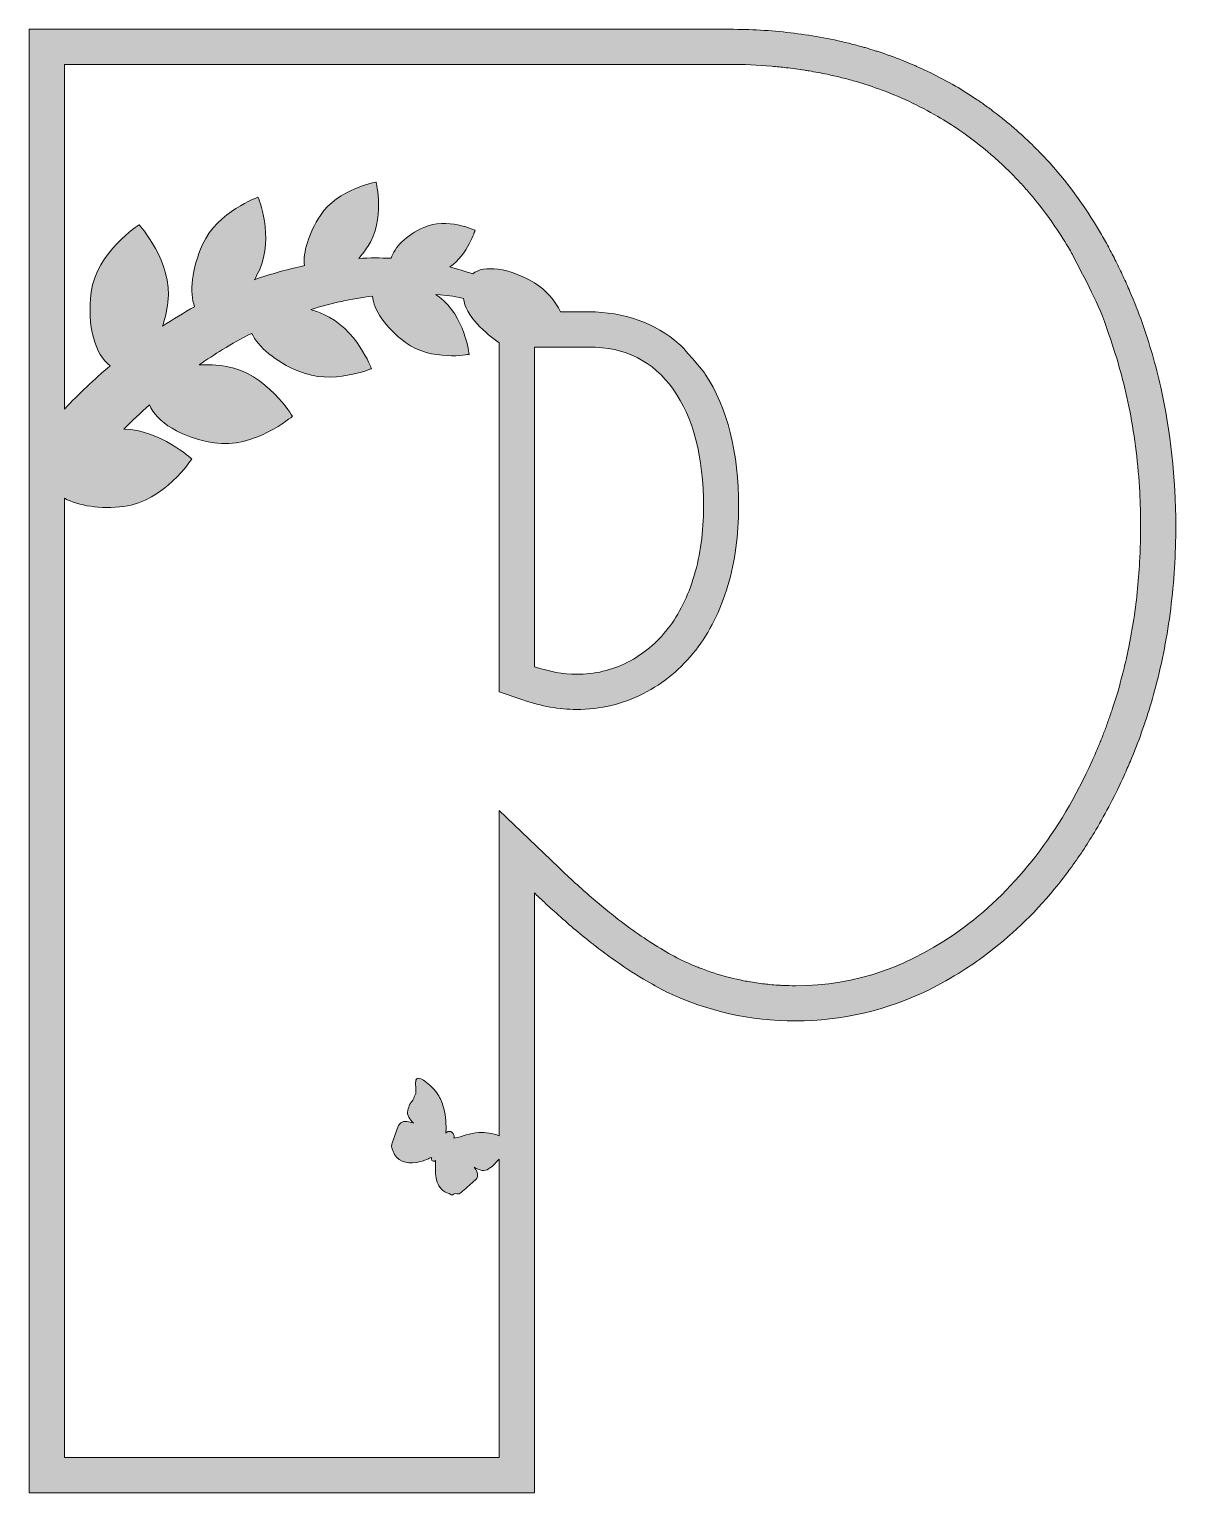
# Model space of a CAD drawing. Header units: millimetres. Extents: x 27 to 674, y -306 to -44.
# Drawn here: x 574.2 to 673.8, y -305.7 to -178.7 of the extents above; entities that cross this region are included whole.
import ezdxf

# ---------------------------------------------------------------- set-up
doc = ezdxf.new("R2010")
doc.units = ezdxf.units.MM
doc.header["$MEASUREMENT"] = 0
doc.layers.add('Layer 1', color=7, linetype='Continuous')

msp = doc.modelspace()

# ---------------------------------------------------------------- hatches: boundary and pattern name
at = {"layer": 'Layer 1'}
h = msp.add_hatch(color=1, dxfattribs=at)
h.dxf.hatch_style = 2
edge = h.paths.add_edge_path()
edge.add_spline(control_points=[(672.46, -209.8), (672.03, -207.88), (671.48, -206.01), (670.84, -204.19), (670.51, -203.28), (670.16, -202.38), (669.78, -201.5), (669.59, -201.05), (669.39, -200.61), (669.19, -200.18), (668.99, -199.74), (668.78, -199.3), (668.56, -198.87), (668.35, -198.45), (668.13, -198.03), (667.91, -197.62), (667.69, -197.21), (667.46, -196.8), (667.23, -196.41), (665.84, -194.02), (664.26, -191.87), (662.49, -189.97), (662.22, -189.69), (661.95, -189.41), (661.68, -189.14), (661.6, -189.05), (661.52, -188.98), (661.44, -188.9), (661.23, -188.69), (661.03, -188.5), (660.82, -188.3), (660.74, -188.22), (660.66, -188.15), (660.58, -188.07), (660.01, -187.55), (659.44, -187.05), (658.85, -186.58), (658.76, -186.51), (658.67, -186.44), (658.59, -186.37), (658.37, -186.19), (658.15, -186.02), (657.92, -185.86), (657.83, -185.79), (657.75, -185.72), (657.66, -185.65), (657.35, -185.43), (657.05, -185.21), (656.74, -185), (656.64, -184.93), (656.54, -184.87), (656.44, -184.8), (655.85, -184.41), (655.25, -184.02), (654.63, -183.67), (653.91, -183.25), (653.18, -182.86), (652.43, -182.49), (652.09, -182.33), (651.75, -182.17), (651.41, -182.02), (651.31, -181.98), (651.21, -181.93), (651.11, -181.89), (650.86, -181.78), (650.6, -181.67), (650.34, -181.56), (650.24, -181.52), (650.14, -181.48), (650.04, -181.44), (649.34, -181.16), (648.64, -180.91), (647.92, -180.67), (647.81, -180.64), (647.71, -180.61), (647.6, -180.57), (647.33, -180.49), (647.07, -180.41), (646.8, -180.33), (646.69, -180.3), (646.58, -180.27), (646.47, -180.24), (646.11, -180.14), (645.74, -180.04), (645.37, -179.95), (644.55, -179.75), (643.72, -179.57), (642.87, -179.42), (642.03, -179.27), (641.18, -179.14), (640.32, -179.04), (638.6, -178.84), (636.84, -178.74), (635.04, -178.74), (635.04, -178.74), (574.24, -178.74), (574.24, -178.74), (574.24, -178.74), (574.24, -273.84), (574.24, -273.84), (574.24, -273.84), (574.24, -305.74), (574.24, -305.74), (574.24, -305.74), (618.09, -305.74), (618.09, -305.74), (618.09, -305.74), (618.09, -275.26), (618.09, -275.26), (618.09, -275.26), (618.09, -253.68), (618.09, -253.68), (618.35, -253.93), (618.6, -254.17), (618.86, -254.41), (619.11, -254.65), (619.37, -254.88), (619.62, -255.11), (620.12, -255.57), (620.63, -256.02), (621.12, -256.44), (621.62, -256.87), (622.11, -257.28), (622.6, -257.67), (622.84, -257.87), (623.09, -258.06), (623.33, -258.25), (623.81, -258.62), (624.29, -258.98), (624.76, -259.32), (625.71, -260.01), (626.65, -260.62), (627.56, -261.17), (628.25, -261.58), (628.92, -261.95), (629.59, -262.29), (633.1, -263.96), (636.82, -264.79), (640.76, -264.79), (644.78, -264.79), (648.62, -263.9), (652.3, -262.11), (653.3, -261.62), (654.29, -261.06), (655.26, -260.44), (655.91, -260.03), (656.56, -259.58), (657.19, -259.11), (659.39, -257.48), (661.4, -255.56), (663.22, -253.37), (663.73, -252.74), (664.24, -252.09), (664.73, -251.41), (665.46, -250.4), (666.15, -249.34), (666.82, -248.22), (667.7, -246.74), (668.52, -245.16), (669.28, -243.49), (669.46, -243.08), (669.64, -242.66), (669.82, -242.25), (670.17, -241.42), (670.5, -240.57), (670.8, -239.72), (670.95, -239.3), (671.1, -238.87), (671.24, -238.44), (671.52, -237.58), (671.77, -236.7), (672.01, -235.82), (672.59, -233.62), (673.03, -231.35), (673.32, -229.02), (673.61, -226.69), (673.76, -224.3), (673.76, -221.85), (673.76, -217.64), (673.32, -213.63), (672.46, -209.8)], knot_values=[0, 0, 0, 0, 1, 1, 1, 2, 2, 2, 3, 3, 3, 4, 4, 4, 5, 5, 5, 6, 6, 6, 7, 7, 7, 8, 8, 8, 9, 9, 9, 10, 10, 10, 11, 11, 11, 12, 12, 12, 13, 13, 13, 14, 14, 14, 15, 15, 15, 16, 16, 16, 17, 17, 17, 18, 18, 18, 19, 19, 19, 20, 20, 20, 21, 21, 21, 22, 22, 22, 23, 23, 23, 24, 24, 24, 25, 25, 25, 26, 26, 26, 27, 27, 27, 28, 28, 28, 29, 29, 29, 30, 30, 30, 31, 31, 31, 32, 32, 32, 33, 33, 33, 34, 34, 34, 35, 35, 35, 36, 36, 36, 37, 37, 37, 38, 38, 38, 39, 39, 39, 40, 40, 40, 41, 41, 41, 42, 42, 42, 43, 43, 43, 44, 44, 44, 45, 45, 45, 46, 46, 46, 47, 47, 47, 48, 48, 48, 49, 49, 49, 50, 50, 50, 51, 51, 51, 52, 52, 52, 53, 53, 53, 54, 54, 54, 55, 55, 55, 56, 56, 56, 57, 57, 57, 58, 58, 58, 59, 59, 59, 60, 60, 60, 60], degree=3, periodic=1)
edge = h.paths.add_edge_path()
edge.add_spline(control_points=[(670.69, -223.23), (670.68, -223.68), (670.67, -224.14), (670.64, -224.59), (670.6, -225.5), (670.53, -226.39), (670.45, -227.28), (670.36, -228.17), (670.25, -229.05), (670.12, -229.92), (669.98, -230.79), (669.83, -231.65), (669.65, -232.5), (669.54, -233.07), (669.41, -233.63), (669.27, -234.19), (669.24, -234.33), (669.2, -234.47), (669.17, -234.61), (669.02, -235.16), (668.88, -235.72), (668.72, -236.27), (668.58, -236.74), (668.43, -237.2), (668.28, -237.66), (668.23, -237.81), (668.18, -237.95), (668.13, -238.09), (668.02, -238.42), (667.91, -238.74), (667.79, -239.06), (667.74, -239.22), (667.68, -239.37), (667.62, -239.53), (667.5, -239.85), (667.37, -240.17), (667.25, -240.48), (667.19, -240.62), (667.13, -240.76), (667.08, -240.9), (666.89, -241.35), (666.7, -241.79), (666.5, -242.23), (663.7, -248.41), (659.96, -253.26), (655.38, -256.66), (650.77, -260.08), (645.99, -261.74), (640.76, -261.74), (640.76, -261.74), (640.76, -261.74), (640.75, -261.74), (640.38, -261.74), (640.01, -261.73), (639.64, -261.71), (639.51, -261.71), (639.39, -261.7), (639.27, -261.69), (639.01, -261.68), (638.75, -261.66), (638.49, -261.63), (638.3, -261.61), (638.1, -261.59), (637.9, -261.57), (637.66, -261.54), (637.43, -261.51), (637.19, -261.47), (636.97, -261.43), (636.74, -261.39), (636.52, -261.35), (636.43, -261.34), (636.34, -261.32), (636.25, -261.3), (635.45, -261.14), (634.65, -260.94), (633.88, -260.7), (633.88, -260.7), (633.87, -260.7), (633.87, -260.7), (633.47, -260.57), (633.07, -260.43), (632.67, -260.28), (632.55, -260.23), (632.43, -260.19), (632.31, -260.14), (632.16, -260.09), (632.02, -260.03), (631.88, -259.97), (631.56, -259.83), (631.24, -259.7), (630.93, -259.55), (629.7, -258.93), (628.43, -258.17), (627.12, -257.26), (626.46, -256.8), (625.79, -256.31), (625.12, -255.78), (624.66, -255.42), (624.21, -255.05), (623.74, -254.67), (623.51, -254.48), (623.28, -254.28), (623.05, -254.08), (622.12, -253.28), (621.17, -252.41), (620.2, -251.48), (620.2, -251.48), (615.04, -246.52), (615.04, -246.52), (615.04, -246.52), (615.04, -253.68), (615.04, -253.68), (615.04, -253.68), (615.04, -274.76), (615.04, -274.76), (614.47, -274.55), (613.87, -274.46), (613.28, -274.48), (612.48, -274.52), (611.84, -274.83), (611.1, -274.98), (611.15, -274.86), (611.15, -274.72), (611.05, -274.57), (610.94, -274.41), (610.75, -274.34), (610.58, -274.4), (610.5, -274.43), (610.44, -274.47), (610.4, -274.53), (610.41, -274.43), (610.42, -274.33), (610.42, -274.23), (610.44, -273.53), (610.36, -272.83), (610.15, -272.13), (610.03, -271.74), (609.86, -271.38), (609.62, -271.04), (609.33, -270.64), (608.97, -270.31), (608.58, -270.01), (608.44, -269.91), (608.27, -269.84), (608.1, -269.78), (607.95, -269.73), (607.84, -269.79), (607.81, -269.94), (607.78, -270.08), (607.75, -270.22), (607.78, -270.36), (607.81, -270.52), (607.8, -270.67), (607.79, -270.82), (607.79, -270.88), (607.8, -270.95), (607.79, -271.01), (607.79, -271.05), (607.79, -271.1), (607.77, -271.15), (607.7, -271.3), (607.63, -271.45), (607.56, -271.61), (607.54, -271.65), (607.52, -271.71), (607.49, -271.75), (607.42, -271.84), (607.33, -271.92), (607.28, -272.03), (607.21, -272.19), (607.14, -272.37), (607.1, -272.55), (606.99, -272.99), (607.26, -273.34), (607.61, -273.66), (607.23, -273.54), (606.78, -273.42), (606.5, -273.64), (606.33, -273.76), (606.26, -273.96), (606.19, -274.15), (606.19, -274.15), (605.75, -275.39), (605.75, -275.39), (605.72, -275.49), (605.69, -275.59), (605.7, -275.7), (605.7, -275.76), (605.72, -275.83), (605.75, -275.89), (605.76, -275.94), (605.78, -276), (605.8, -276.05), (606.13, -276.99), (606.96, -277.22), (607.85, -277.08), (608.18, -277.03), (608.5, -276.92), (608.81, -276.8), (608.91, -276.76), (609.04, -276.66), (609.18, -276.64), (609.15, -276.68), (609.14, -276.73), (609.15, -276.79), (609.16, -276.87), (609.21, -276.94), (609.3, -276.95), (609.33, -276.96), (609.36, -276.96), (609.39, -276.96), (609.41, -276.96), (609.43, -276.95), (609.45, -276.94), (609.47, -276.93), (609.48, -276.92), (609.5, -276.91), (609.54, -277.12), (609.51, -277.39), (609.5, -277.52), (609.49, -277.99), (609.51, -278.49), (609.73, -278.95), (609.82, -279.15), (609.96, -279.37), (610.15, -279.51), (610.36, -279.68), (610.63, -279.72), (610.86, -279.87), (611, -279.96), (611.03, -279.81), (611.14, -279.79), (611.27, -279.75), (611.42, -279.82), (611.55, -279.79), (611.62, -279.78), (611.67, -279.73), (611.72, -279.69), (612.09, -279.36), (612.46, -279.04), (612.83, -278.71), (612.97, -278.59), (613.12, -278.46), (613.16, -278.28), (613.21, -278.01), (613.04, -277.73), (612.87, -277.48), (612.95, -277.6), (613.38, -277.74), (613.53, -277.76), (613.74, -277.8), (613.95, -277.75), (614.11, -277.63), (614.32, -277.49), (614.55, -277.35), (614.7, -277.14), (614.77, -277.05), (614.85, -276.98), (614.93, -276.9), (614.96, -276.87), (615, -276.83), (615.04, -276.8), (615.04, -276.8), (615.04, -302.69), (615.04, -302.69), (615.04, -302.69), (577.29, -302.69), (577.29, -302.69), (577.29, -302.69), (577.29, -273.87), (577.29, -273.87), (577.29, -273.87), (577.29, -219.44), (577.29, -219.44), (578.54, -220.1), (580.42, -220.4), (582.46, -220.14), (585.94, -219.71), (588.35, -216.03), (588.35, -216.03), (588.35, -216.03), (585.61, -213.5), (582.45, -213.44), (583.18, -212.71), (583.92, -212), (584.67, -211.32), (585.24, -212.81), (587.47, -214.18), (590.29, -214.63), (593.75, -215.19), (597.09, -212.32), (597.09, -212.32), (597.09, -212.32), (594.82, -208.55), (591.36, -208), (590.54, -207.87), (589.74, -207.83), (589, -207.86), (589.66, -207.4), (590.33, -206.95), (591.02, -206.53), (591.84, -206.03), (592.69, -205.56), (593.55, -205.13), (594.1, -206.29), (595.62, -207.57), (597.63, -208.42), (600.54, -209.66), (603.95, -208.18), (603.95, -208.18), (603.95, -208.18), (602.65, -204.69), (599.75, -203.46), (599.39, -203.3), (599.03, -203.17), (598.67, -203.06), (600.43, -202.51), (602.22, -202.11), (604.04, -201.89), (604.1, -203.06), (605.18, -204.65), (606.89, -205.91), (609.14, -207.58), (612.42, -206.95), (612.42, -206.95), (612.42, -206.95), (612.07, -203.63), (609.82, -201.96), (609.72, -201.89), (609.62, -201.82), (609.53, -201.75), (610.6, -201.84), (610.9, -201.84), (611.95, -202.09), (612, -203.53), (613.98, -205.23), (615.04, -205.96), (615.04, -205.96), (615.04, -206.31), (615.04, -206.31), (615.04, -206.31), (615.04, -234.05), (615.04, -234.05), (615.04, -234.05), (615.04, -236.22), (615.04, -236.22), (615.04, -236.22), (617.1, -236.93), (617.1, -236.93), (618.71, -237.48), (620.27, -237.76), (621.73, -237.76), (623.81, -237.76), (625.77, -237.3), (627.56, -236.38), (629.32, -235.49), (630.84, -234.22), (632.09, -232.62), (633.29, -231.07), (634.23, -229.19), (634.88, -227.02), (635.5, -224.94), (635.82, -222.63), (635.82, -220.18), (635.82, -215.45), (634.84, -211.58), (632.92, -208.66), (632.98, -208.64), (630.73, -206.04), (630.66, -206.05), (628.54, -204.22), (625.88, -203.26), (622.83, -203.26), (622.83, -203.26), (620.36, -203.26), (620.36, -203.26), (619.88, -202.35), (619.16, -201.37), (618.1, -200.74), (615.93, -199.45), (613.67, -199.15), (612.74, -199.97), (612.09, -199.74), (611.42, -199.54), (610.75, -199.36), (612.32, -198.28), (612.94, -196.18), (612.94, -196.18), (612.94, -196.18), (610.47, -195.03), (608.48, -195.93), (606.97, -196.61), (605.9, -197.68), (605.67, -198.61), (604.73, -198.57), (603.79, -198.57), (602.85, -198.62), (603.12, -198.31), (603.38, -197.97), (603.62, -197.6), (605.16, -195.26), (604.35, -192.01), (604.35, -192.01), (604.35, -192.01), (601.05, -192.55), (599.51, -194.89), (598.48, -196.46), (597.99, -198.11), (598.13, -199.25), (596.67, -199.56), (595.22, -199.97), (593.79, -200.47), (593.94, -200.2), (594.08, -199.92), (594.22, -199.63), (595.51, -196.75), (594.11, -193.31), (594.11, -193.31), (594.11, -193.31), (590.59, -194.53), (589.29, -197.41), (588.34, -199.52), (588.12, -201.61), (588.6, -202.81), (587.65, -203.34), (586.72, -203.9), (585.81, -204.5), (586.02, -203.86), (586.19, -203.17), (586.28, -202.43), (586.74, -198.96), (583.78, -195.7), (583.78, -195.7), (583.78, -195.7), (580.08, -198.08), (579.62, -201.56), (579.24, -204.45), (579.96, -207.02), (581.27, -207.94), (579.88, -209.12), (578.55, -210.38), (577.29, -211.69), (577.29, -211.69), (577.29, -181.78), (577.29, -181.78), (577.29, -181.78), (635.04, -181.78), (635.04, -181.78), (636.28, -181.78), (637.5, -181.84), (638.7, -181.94), (639.12, -181.98), (639.54, -182.02), (639.95, -182.07), (640.49, -182.13), (641.02, -182.21), (641.55, -182.29), (641.68, -182.31), (641.81, -182.33), (641.94, -182.35), (642.46, -182.44), (642.98, -182.54), (643.5, -182.64), (643.69, -182.69), (643.88, -182.73), (644.07, -182.78), (644.26, -182.82), (644.46, -182.86), (644.65, -182.91), (645.02, -183), (645.39, -183.1), (645.76, -183.2), (646.5, -183.41), (647.23, -183.65), (647.95, -183.9), (649.74, -184.55), (651.46, -185.35), (653.1, -186.3), (653.75, -186.68), (654.39, -187.08), (655.01, -187.51), (655.95, -188.16), (656.86, -188.86), (657.74, -189.62), (658.03, -189.87), (658.32, -190.13), (658.6, -190.39), (659.17, -190.92), (659.72, -191.47), (660.26, -192.05), (660.53, -192.34), (660.79, -192.63), (661.05, -192.94), (661.83, -193.84), (662.57, -194.81), (663.27, -195.84), (663.74, -196.52), (664.18, -197.23), (664.61, -197.96), (664.66, -198.05), (664.71, -198.14), (664.76, -198.22), (666.31, -201.31), (667.15, -202.58), (668.11, -205.69), (668.8, -207.69), (669.36, -209.74), (669.77, -211.86), (670.22, -214.15), (670.51, -216.5), (670.63, -218.92), (670.69, -219.88), (670.71, -220.86), (670.71, -221.85), (670.71, -222.31), (670.71, -222.77), (670.69, -223.23)], knot_values=[0, 0, 0, 0, 1, 1, 1, 2, 2, 2, 3, 3, 3, 4, 4, 4, 5, 5, 5, 6, 6, 6, 7, 7, 7, 8, 8, 8, 9, 9, 9, 10, 10, 10, 11, 11, 11, 12, 12, 12, 13, 13, 13, 14, 14, 14, 15, 15, 15, 16, 16, 16, 17, 17, 17, 18, 18, 18, 19, 19, 19, 20, 20, 20, 21, 21, 21, 22, 22, 22, 23, 23, 23, 24, 24, 24, 25, 25, 25, 26, 26, 26, 27, 27, 27, 28, 28, 28, 29, 29, 29, 30, 30, 30, 31, 31, 31, 32, 32, 32, 33, 33, 33, 34, 34, 34, 35, 35, 35, 36, 36, 36, 37, 37, 37, 38, 38, 38, 39, 39, 39, 40, 40, 40, 41, 41, 41, 42, 42, 42, 43, 43, 43, 44, 44, 44, 45, 45, 45, 46, 46, 46, 47, 47, 47, 48, 48, 48, 49, 49, 49, 50, 50, 50, 51, 51, 51, 52, 52, 52, 53, 53, 53, 54, 54, 54, 55, 55, 55, 56, 56, 56, 57, 57, 57, 58, 58, 58, 59, 59, 59, 60, 60, 60, 61, 61, 61, 62, 62, 62, 63, 63, 63, 64, 64, 64, 65, 65, 65, 66, 66, 66, 67, 67, 67, 68, 68, 68, 69, 69, 69, 70, 70, 70, 71, 71, 71, 72, 72, 72, 73, 73, 73, 74, 74, 74, 75, 75, 75, 76, 76, 76, 77, 77, 77, 78, 78, 78, 79, 79, 79, 80, 80, 80, 81, 81, 81, 82, 82, 82, 83, 83, 83, 84, 84, 84, 85, 85, 85, 86, 86, 86, 87, 87, 87, 88, 88, 88, 89, 89, 89, 90, 90, 90, 91, 91, 91, 92, 92, 92, 93, 93, 93, 94, 94, 94, 95, 95, 95, 96, 96, 96, 97, 97, 97, 98, 98, 98, 99, 99, 99, 100, 100, 100, 101, 101, 101, 102, 102, 102, 103, 103, 103, 104, 104, 104, 105, 105, 105, 106, 106, 106, 107, 107, 107, 108, 108, 108, 109, 109, 109, 110, 110, 110, 111, 111, 111, 112, 112, 112, 113, 113, 113, 114, 114, 114, 115, 115, 115, 116, 116, 116, 117, 117, 117, 118, 118, 118, 119, 119, 119, 120, 120, 120, 121, 121, 121, 122, 122, 122, 123, 123, 123, 124, 124, 124, 125, 125, 125, 126, 126, 126, 127, 127, 127, 128, 128, 128, 129, 129, 129, 130, 130, 130, 131, 131, 131, 132, 132, 132, 133, 133, 133, 134, 134, 134, 135, 135, 135, 136, 136, 136, 137, 137, 137, 138, 138, 138, 139, 139, 139, 140, 140, 140, 141, 141, 141, 142, 142, 142, 143, 143, 143, 144, 144, 144, 145, 145, 145, 146, 146, 146, 147, 147, 147, 148, 148, 148, 149, 149, 149, 150, 150, 150, 151, 151, 151, 152, 152, 152, 153, 153, 153, 154, 154, 154, 155, 155, 155, 156, 156, 156, 157, 157, 157, 158, 158, 158, 159, 159, 159, 160, 160, 160, 161, 161, 161, 162, 162, 162, 163, 163, 163, 164, 164, 164, 165, 165, 165, 166, 166, 166, 167, 167, 167, 168, 168, 168, 169, 169, 169, 170, 170, 170, 171, 171, 171, 172, 172, 172, 172], degree=3, periodic=1)
edge = h.paths.add_edge_path()
edge.add_spline(control_points=[(618.09, -234.05), (618.09, -234.05), (618.09, -206.31), (618.09, -206.31), (618.09, -206.31), (622.83, -206.31), (622.83, -206.31), (625.95, -206.31), (628.39, -207.53), (630.14, -209.98), (631.89, -212.43), (632.77, -215.83), (632.77, -220.18), (632.77, -222.35), (632.5, -224.34), (631.96, -226.15), (631.42, -227.96), (630.66, -229.49), (629.68, -230.75), (628.71, -232), (627.54, -232.97), (626.18, -233.67), (624.81, -234.37), (623.33, -234.71), (621.73, -234.71), (620.6, -234.71), (619.39, -234.49), (618.09, -234.05)], knot_values=[0, 0, 0, 0, 1, 1, 1, 2, 2, 2, 3, 3, 3, 4, 4, 4, 5, 5, 5, 6, 6, 6, 7, 7, 7, 8, 8, 8, 9, 9, 9, 9], degree=3, periodic=1)

# ---------------------------------------------------------------- linework, layer by layer
at = {"layer": 'Layer 1', "lineweight": 0}
for points, knots in [([(672.46, -209.8), (672.03, -207.88), (671.48, -206.01), (670.84, -204.19), (670.51, -203.28), (670.16, -202.38), (669.78, -201.5), (669.59, -201.05), (669.39, -200.61), (669.19, -200.18), (668.99, -199.74), (668.78, -199.3), (668.56, -198.87), (668.35, -198.45), (668.13, -198.03), (667.91, -197.62), (667.69, -197.21), (667.46, -196.8), (667.23, -196.41), (665.84, -194.02), (664.26, -191.87), (662.49, -189.97), (662.22, -189.69), (661.95, -189.41), (661.68, -189.14), (661.6, -189.05), (661.52, -188.98), (661.44, -188.9), (661.23, -188.69), (661.03, -188.5), (660.82, -188.3), (660.74, -188.22), (660.66, -188.15), (660.58, -188.07), (660.01, -187.55), (659.44, -187.05), (658.85, -186.58), (658.76, -186.51), (658.67, -186.44), (658.59, -186.37), (658.37, -186.19), (658.15, -186.02), (657.92, -185.86), (657.83, -185.79), (657.75, -185.72), (657.66, -185.65), (657.35, -185.43), (657.05, -185.21), (656.74, -185), (656.64, -184.93), (656.54, -184.87), (656.44, -184.8), (655.85, -184.41), (655.25, -184.02), (654.63, -183.67), (653.91, -183.25), (653.18, -182.86), (652.43, -182.49), (652.09, -182.33), (651.75, -182.17), (651.41, -182.02), (651.31, -181.98), (651.21, -181.93), (651.11, -181.89), (650.86, -181.78), (650.6, -181.67), (650.34, -181.56), (650.24, -181.52), (650.14, -181.48), (650.04, -181.44), (649.34, -181.16), (648.64, -180.91), (647.92, -180.67), (647.81, -180.64), (647.71, -180.61), (647.6, -180.57), (647.33, -180.49), (647.07, -180.41), (646.8, -180.33), (646.69, -180.3), (646.58, -180.27), (646.47, -180.24), (646.11, -180.14), (645.74, -180.04), (645.37, -179.95), (644.55, -179.75), (643.72, -179.57), (642.87, -179.42), (642.03, -179.27), (641.18, -179.14), (640.32, -179.04), (638.6, -178.84), (636.84, -178.74), (635.04, -178.74), (635.04, -178.74), (574.24, -178.74), (574.24, -178.74), (574.24, -178.74), (574.24, -273.84), (574.24, -273.84), (574.24, -273.84), (574.24, -305.74), (574.24, -305.74), (574.24, -305.74), (618.09, -305.74), (618.09, -305.74), (618.09, -305.74), (618.09, -275.26), (618.09, -275.26), (618.09, -275.26), (618.09, -253.68), (618.09, -253.68), (618.35, -253.93), (618.6, -254.17), (618.86, -254.41), (619.11, -254.65), (619.37, -254.88), (619.62, -255.11), (620.12, -255.57), (620.63, -256.02), (621.12, -256.44), (621.62, -256.87), (622.11, -257.28), (622.6, -257.67), (622.84, -257.87), (623.09, -258.06), (623.33, -258.25), (623.81, -258.62), (624.29, -258.98), (624.76, -259.32), (625.71, -260.01), (626.65, -260.62), (627.56, -261.17), (628.25, -261.58), (628.92, -261.95), (629.59, -262.29), (633.1, -263.96), (636.82, -264.79), (640.76, -264.79), (644.78, -264.79), (648.62, -263.9), (652.3, -262.11), (653.3, -261.62), (654.29, -261.06), (655.26, -260.44), (655.91, -260.03), (656.56, -259.58), (657.19, -259.11), (659.39, -257.48), (661.4, -255.56), (663.22, -253.37), (663.73, -252.74), (664.24, -252.09), (664.73, -251.41), (665.46, -250.4), (666.15, -249.34), (666.82, -248.22), (667.7, -246.74), (668.52, -245.16), (669.28, -243.49), (669.46, -243.08), (669.64, -242.66), (669.82, -242.25), (670.17, -241.42), (670.5, -240.57), (670.8, -239.72), (670.95, -239.3), (671.1, -238.87), (671.24, -238.44), (671.52, -237.58), (671.77, -236.7), (672.01, -235.82), (672.59, -233.62), (673.03, -231.35), (673.32, -229.02), (673.61, -226.69), (673.76, -224.3), (673.76, -221.85), (673.76, -217.64), (673.32, -213.63), (672.46, -209.8)], [0, 0, 0, 0, 1, 1, 1, 2, 2, 2, 3, 3, 3, 4, 4, 4, 5, 5, 5, 6, 6, 6, 7, 7, 7, 8, 8, 8, 9, 9, 9, 10, 10, 10, 11, 11, 11, 12, 12, 12, 13, 13, 13, 14, 14, 14, 15, 15, 15, 16, 16, 16, 17, 17, 17, 18, 18, 18, 19, 19, 19, 20, 20, 20, 21, 21, 21, 22, 22, 22, 23, 23, 23, 24, 24, 24, 25, 25, 25, 26, 26, 26, 27, 27, 27, 28, 28, 28, 29, 29, 29, 30, 30, 30, 31, 31, 31, 32, 32, 32, 33, 33, 33, 34, 34, 34, 35, 35, 35, 36, 36, 36, 37, 37, 37, 38, 38, 38, 39, 39, 39, 40, 40, 40, 41, 41, 41, 42, 42, 42, 43, 43, 43, 44, 44, 44, 45, 45, 45, 46, 46, 46, 47, 47, 47, 48, 48, 48, 49, 49, 49, 50, 50, 50, 51, 51, 51, 52, 52, 52, 53, 53, 53, 54, 54, 54, 55, 55, 55, 56, 56, 56, 57, 57, 57, 58, 58, 58, 59, 59, 59, 60, 60, 60, 60]), ([(670.69, -223.23), (670.68, -223.68), (670.67, -224.14), (670.64, -224.59), (670.6, -225.5), (670.53, -226.39), (670.45, -227.28), (670.36, -228.17), (670.25, -229.05), (670.12, -229.92), (669.98, -230.79), (669.83, -231.65), (669.65, -232.5), (669.54, -233.07), (669.41, -233.63), (669.27, -234.19), (669.24, -234.33), (669.2, -234.47), (669.17, -234.61), (669.02, -235.16), (668.88, -235.72), (668.72, -236.27), (668.58, -236.74), (668.43, -237.2), (668.28, -237.66), (668.23, -237.81), (668.18, -237.95), (668.13, -238.09), (668.02, -238.42), (667.91, -238.74), (667.79, -239.06), (667.74, -239.22), (667.68, -239.37), (667.62, -239.53), (667.5, -239.85), (667.37, -240.17), (667.25, -240.48), (667.19, -240.62), (667.13, -240.76), (667.08, -240.9), (666.89, -241.35), (666.7, -241.79), (666.5, -242.23), (663.7, -248.41), (659.96, -253.26), (655.38, -256.66), (650.77, -260.08), (645.99, -261.74), (640.76, -261.74), (640.76, -261.74), (640.76, -261.74), (640.75, -261.74), (640.38, -261.74), (640.01, -261.73), (639.64, -261.71), (639.51, -261.71), (639.39, -261.7), (639.27, -261.69), (639.01, -261.68), (638.75, -261.66), (638.49, -261.63), (638.3, -261.61), (638.1, -261.59), (637.9, -261.57), (637.66, -261.54), (637.43, -261.51), (637.19, -261.47), (636.97, -261.43), (636.74, -261.39), (636.52, -261.35), (636.43, -261.34), (636.34, -261.32), (636.25, -261.3), (635.45, -261.14), (634.65, -260.94), (633.88, -260.7), (633.88, -260.7), (633.87, -260.7), (633.87, -260.7), (633.47, -260.57), (633.07, -260.43), (632.67, -260.28), (632.55, -260.23), (632.43, -260.19), (632.31, -260.14), (632.16, -260.09), (632.02, -260.03), (631.88, -259.97), (631.56, -259.83), (631.24, -259.7), (630.93, -259.55), (629.7, -258.93), (628.43, -258.17), (627.12, -257.26), (626.46, -256.8), (625.79, -256.31), (625.12, -255.78), (624.66, -255.42), (624.21, -255.05), (623.74, -254.67), (623.51, -254.48), (623.28, -254.28), (623.05, -254.08), (622.12, -253.28), (621.17, -252.41), (620.2, -251.48), (620.2, -251.48), (615.04, -246.52), (615.04, -246.52), (615.04, -246.52), (615.04, -253.68), (615.04, -253.68), (615.04, -253.68), (615.04, -274.76), (615.04, -274.76), (614.47, -274.55), (613.87, -274.46), (613.28, -274.48), (612.48, -274.52), (611.84, -274.83), (611.1, -274.98), (611.15, -274.86), (611.15, -274.72), (611.05, -274.57), (610.94, -274.41), (610.75, -274.34), (610.58, -274.4), (610.5, -274.43), (610.44, -274.47), (610.4, -274.53), (610.41, -274.43), (610.42, -274.33), (610.42, -274.23), (610.44, -273.53), (610.36, -272.83), (610.15, -272.13), (610.03, -271.74), (609.86, -271.38), (609.62, -271.04), (609.33, -270.64), (608.97, -270.31), (608.58, -270.01), (608.44, -269.91), (608.27, -269.84), (608.1, -269.78), (607.95, -269.73), (607.84, -269.79), (607.81, -269.94), (607.78, -270.08), (607.75, -270.22), (607.78, -270.36), (607.81, -270.52), (607.8, -270.67), (607.79, -270.82), (607.79, -270.88), (607.8, -270.95), (607.79, -271.01), (607.79, -271.05), (607.79, -271.1), (607.77, -271.15), (607.7, -271.3), (607.63, -271.45), (607.56, -271.61), (607.54, -271.65), (607.52, -271.71), (607.49, -271.75), (607.42, -271.84), (607.33, -271.92), (607.28, -272.03), (607.21, -272.19), (607.14, -272.37), (607.1, -272.55), (606.99, -272.99), (607.26, -273.34), (607.61, -273.66), (607.23, -273.54), (606.78, -273.42), (606.5, -273.64), (606.33, -273.76), (606.26, -273.96), (606.19, -274.15), (606.19, -274.15), (605.75, -275.39), (605.75, -275.39), (605.72, -275.49), (605.69, -275.59), (605.7, -275.7), (605.7, -275.76), (605.72, -275.83), (605.75, -275.89), (605.76, -275.94), (605.78, -276), (605.8, -276.05), (606.13, -276.99), (606.96, -277.22), (607.85, -277.08), (608.18, -277.03), (608.5, -276.92), (608.81, -276.8), (608.91, -276.76), (609.04, -276.66), (609.18, -276.64), (609.15, -276.68), (609.14, -276.73), (609.15, -276.79), (609.16, -276.87), (609.21, -276.94), (609.3, -276.95), (609.33, -276.96), (609.36, -276.96), (609.39, -276.96), (609.41, -276.96), (609.43, -276.95), (609.45, -276.94), (609.47, -276.93), (609.48, -276.92), (609.5, -276.91), (609.54, -277.12), (609.51, -277.39), (609.5, -277.52), (609.49, -277.99), (609.51, -278.49), (609.73, -278.95), (609.82, -279.15), (609.96, -279.37), (610.15, -279.51), (610.36, -279.68), (610.63, -279.72), (610.86, -279.87), (611, -279.96), (611.03, -279.81), (611.14, -279.79), (611.27, -279.75), (611.42, -279.82), (611.55, -279.79), (611.62, -279.78), (611.67, -279.73), (611.72, -279.69), (612.09, -279.36), (612.46, -279.04), (612.83, -278.71), (612.97, -278.59), (613.12, -278.46), (613.16, -278.28), (613.21, -278.01), (613.04, -277.73), (612.87, -277.48), (612.95, -277.6), (613.38, -277.74), (613.53, -277.76), (613.74, -277.8), (613.95, -277.75), (614.11, -277.63), (614.32, -277.49), (614.55, -277.35), (614.7, -277.14), (614.77, -277.05), (614.85, -276.98), (614.93, -276.9), (614.96, -276.87), (615, -276.83), (615.04, -276.8), (615.04, -276.8), (615.04, -302.69), (615.04, -302.69), (615.04, -302.69), (577.29, -302.69), (577.29, -302.69), (577.29, -302.69), (577.29, -273.87), (577.29, -273.87), (577.29, -273.87), (577.29, -219.44), (577.29, -219.44), (578.54, -220.1), (580.42, -220.4), (582.46, -220.14), (585.94, -219.71), (588.35, -216.03), (588.35, -216.03), (588.35, -216.03), (585.61, -213.5), (582.45, -213.44), (583.18, -212.71), (583.92, -212), (584.67, -211.32), (585.24, -212.81), (587.47, -214.18), (590.29, -214.63), (593.75, -215.19), (597.09, -212.32), (597.09, -212.32), (597.09, -212.32), (594.82, -208.55), (591.36, -208), (590.54, -207.87), (589.74, -207.83), (589, -207.86), (589.66, -207.4), (590.33, -206.95), (591.02, -206.53), (591.84, -206.03), (592.69, -205.56), (593.55, -205.13), (594.1, -206.29), (595.62, -207.57), (597.63, -208.42), (600.54, -209.66), (603.95, -208.18), (603.95, -208.18), (603.95, -208.18), (602.65, -204.69), (599.75, -203.46), (599.39, -203.3), (599.03, -203.17), (598.67, -203.06), (600.43, -202.51), (602.22, -202.11), (604.04, -201.89), (604.1, -203.06), (605.18, -204.65), (606.89, -205.91), (609.14, -207.58), (612.42, -206.95), (612.42, -206.95), (612.42, -206.95), (612.07, -203.63), (609.82, -201.96), (609.72, -201.89), (609.62, -201.82), (609.53, -201.75), (610.6, -201.84), (610.9, -201.84), (611.95, -202.09), (612, -203.53), (613.98, -205.23), (615.04, -205.96), (615.04, -205.96), (615.04, -206.31), (615.04, -206.31), (615.04, -206.31), (615.04, -234.05), (615.04, -234.05), (615.04, -234.05), (615.04, -236.22), (615.04, -236.22), (615.04, -236.22), (617.1, -236.93), (617.1, -236.93), (618.71, -237.48), (620.27, -237.76), (621.73, -237.76), (623.81, -237.76), (625.77, -237.3), (627.56, -236.38), (629.32, -235.49), (630.84, -234.22), (632.09, -232.62), (633.29, -231.07), (634.23, -229.19), (634.88, -227.02), (635.5, -224.94), (635.82, -222.63), (635.82, -220.18), (635.82, -215.45), (634.84, -211.58), (632.92, -208.66), (632.98, -208.64), (630.73, -206.04), (630.66, -206.05), (628.54, -204.22), (625.88, -203.26), (622.83, -203.26), (622.83, -203.26), (620.36, -203.26), (620.36, -203.26), (619.88, -202.35), (619.16, -201.37), (618.1, -200.74), (615.93, -199.45), (613.67, -199.15), (612.74, -199.97), (612.09, -199.74), (611.42, -199.54), (610.75, -199.36), (612.32, -198.28), (612.94, -196.18), (612.94, -196.18), (612.94, -196.18), (610.47, -195.03), (608.48, -195.93), (606.97, -196.61), (605.9, -197.68), (605.67, -198.61), (604.73, -198.57), (603.79, -198.57), (602.85, -198.62), (603.12, -198.31), (603.38, -197.97), (603.62, -197.6), (605.16, -195.26), (604.35, -192.01), (604.35, -192.01), (604.35, -192.01), (601.05, -192.55), (599.51, -194.89), (598.48, -196.46), (597.99, -198.11), (598.13, -199.25), (596.67, -199.56), (595.22, -199.97), (593.79, -200.47), (593.94, -200.2), (594.08, -199.92), (594.22, -199.63), (595.51, -196.75), (594.11, -193.31), (594.11, -193.31), (594.11, -193.31), (590.59, -194.53), (589.29, -197.41), (588.34, -199.52), (588.12, -201.61), (588.6, -202.81), (587.65, -203.34), (586.72, -203.9), (585.81, -204.5), (586.02, -203.86), (586.19, -203.17), (586.28, -202.43), (586.74, -198.96), (583.78, -195.7), (583.78, -195.7), (583.78, -195.7), (580.08, -198.08), (579.62, -201.56), (579.24, -204.45), (579.96, -207.02), (581.27, -207.94), (579.88, -209.12), (578.55, -210.38), (577.29, -211.69), (577.29, -211.69), (577.29, -181.78), (577.29, -181.78), (577.29, -181.78), (635.04, -181.78), (635.04, -181.78), (636.28, -181.78), (637.5, -181.84), (638.7, -181.94), (639.12, -181.98), (639.54, -182.02), (639.95, -182.07), (640.49, -182.13), (641.02, -182.21), (641.55, -182.29), (641.68, -182.31), (641.81, -182.33), (641.94, -182.35), (642.46, -182.44), (642.98, -182.54), (643.5, -182.64), (643.69, -182.69), (643.88, -182.73), (644.07, -182.78), (644.26, -182.82), (644.46, -182.86), (644.65, -182.91), (645.02, -183), (645.39, -183.1), (645.76, -183.2), (646.5, -183.41), (647.23, -183.65), (647.95, -183.9), (649.74, -184.55), (651.46, -185.35), (653.1, -186.3), (653.75, -186.68), (654.39, -187.08), (655.01, -187.51), (655.95, -188.16), (656.86, -188.86), (657.74, -189.62), (658.03, -189.87), (658.32, -190.13), (658.6, -190.39), (659.17, -190.92), (659.72, -191.47), (660.26, -192.05), (660.53, -192.34), (660.79, -192.63), (661.05, -192.94), (661.83, -193.84), (662.57, -194.81), (663.27, -195.84), (663.74, -196.52), (664.18, -197.23), (664.61, -197.96), (664.66, -198.05), (664.71, -198.14), (664.76, -198.22), (666.31, -201.31), (667.15, -202.58), (668.11, -205.69), (668.8, -207.69), (669.36, -209.74), (669.77, -211.86), (670.22, -214.15), (670.51, -216.5), (670.63, -218.92), (670.69, -219.88), (670.71, -220.86), (670.71, -221.85), (670.71, -222.31), (670.71, -222.77), (670.69, -223.23)], [0, 0, 0, 0, 1, 1, 1, 2, 2, 2, 3, 3, 3, 4, 4, 4, 5, 5, 5, 6, 6, 6, 7, 7, 7, 8, 8, 8, 9, 9, 9, 10, 10, 10, 11, 11, 11, 12, 12, 12, 13, 13, 13, 14, 14, 14, 15, 15, 15, 16, 16, 16, 17, 17, 17, 18, 18, 18, 19, 19, 19, 20, 20, 20, 21, 21, 21, 22, 22, 22, 23, 23, 23, 24, 24, 24, 25, 25, 25, 26, 26, 26, 27, 27, 27, 28, 28, 28, 29, 29, 29, 30, 30, 30, 31, 31, 31, 32, 32, 32, 33, 33, 33, 34, 34, 34, 35, 35, 35, 36, 36, 36, 37, 37, 37, 38, 38, 38, 39, 39, 39, 40, 40, 40, 41, 41, 41, 42, 42, 42, 43, 43, 43, 44, 44, 44, 45, 45, 45, 46, 46, 46, 47, 47, 47, 48, 48, 48, 49, 49, 49, 50, 50, 50, 51, 51, 51, 52, 52, 52, 53, 53, 53, 54, 54, 54, 55, 55, 55, 56, 56, 56, 57, 57, 57, 58, 58, 58, 59, 59, 59, 60, 60, 60, 61, 61, 61, 62, 62, 62, 63, 63, 63, 64, 64, 64, 65, 65, 65, 66, 66, 66, 67, 67, 67, 68, 68, 68, 69, 69, 69, 70, 70, 70, 71, 71, 71, 72, 72, 72, 73, 73, 73, 74, 74, 74, 75, 75, 75, 76, 76, 76, 77, 77, 77, 78, 78, 78, 79, 79, 79, 80, 80, 80, 81, 81, 81, 82, 82, 82, 83, 83, 83, 84, 84, 84, 85, 85, 85, 86, 86, 86, 87, 87, 87, 88, 88, 88, 89, 89, 89, 90, 90, 90, 91, 91, 91, 92, 92, 92, 93, 93, 93, 94, 94, 94, 95, 95, 95, 96, 96, 96, 97, 97, 97, 98, 98, 98, 99, 99, 99, 100, 100, 100, 101, 101, 101, 102, 102, 102, 103, 103, 103, 104, 104, 104, 105, 105, 105, 106, 106, 106, 107, 107, 107, 108, 108, 108, 109, 109, 109, 110, 110, 110, 111, 111, 111, 112, 112, 112, 113, 113, 113, 114, 114, 114, 115, 115, 115, 116, 116, 116, 117, 117, 117, 118, 118, 118, 119, 119, 119, 120, 120, 120, 121, 121, 121, 122, 122, 122, 123, 123, 123, 124, 124, 124, 125, 125, 125, 126, 126, 126, 127, 127, 127, 128, 128, 128, 129, 129, 129, 130, 130, 130, 131, 131, 131, 132, 132, 132, 133, 133, 133, 134, 134, 134, 135, 135, 135, 136, 136, 136, 137, 137, 137, 138, 138, 138, 139, 139, 139, 140, 140, 140, 141, 141, 141, 142, 142, 142, 143, 143, 143, 144, 144, 144, 145, 145, 145, 146, 146, 146, 147, 147, 147, 148, 148, 148, 149, 149, 149, 150, 150, 150, 151, 151, 151, 152, 152, 152, 153, 153, 153, 154, 154, 154, 155, 155, 155, 156, 156, 156, 157, 157, 157, 158, 158, 158, 159, 159, 159, 160, 160, 160, 161, 161, 161, 162, 162, 162, 163, 163, 163, 164, 164, 164, 165, 165, 165, 166, 166, 166, 167, 167, 167, 168, 168, 168, 169, 169, 169, 170, 170, 170, 171, 171, 171, 172, 172, 172, 172]), ([(618.09, -234.05), (618.09, -234.05), (618.09, -206.31), (618.09, -206.31), (618.09, -206.31), (622.83, -206.31), (622.83, -206.31), (625.95, -206.31), (628.39, -207.53), (630.14, -209.98), (631.89, -212.43), (632.77, -215.83), (632.77, -220.18), (632.77, -222.35), (632.5, -224.34), (631.96, -226.15), (631.42, -227.96), (630.66, -229.49), (629.68, -230.75), (628.71, -232), (627.54, -232.97), (626.18, -233.67), (624.81, -234.37), (623.33, -234.71), (621.73, -234.71), (620.6, -234.71), (619.39, -234.49), (618.09, -234.05)], [0, 0, 0, 0, 1, 1, 1, 2, 2, 2, 3, 3, 3, 4, 4, 4, 5, 5, 5, 6, 6, 6, 7, 7, 7, 8, 8, 8, 9, 9, 9, 9])]:
    msp.add_open_spline(points, degree=3, knots=knots, dxfattribs=at)

doc.saveas('drawing.dxf')
